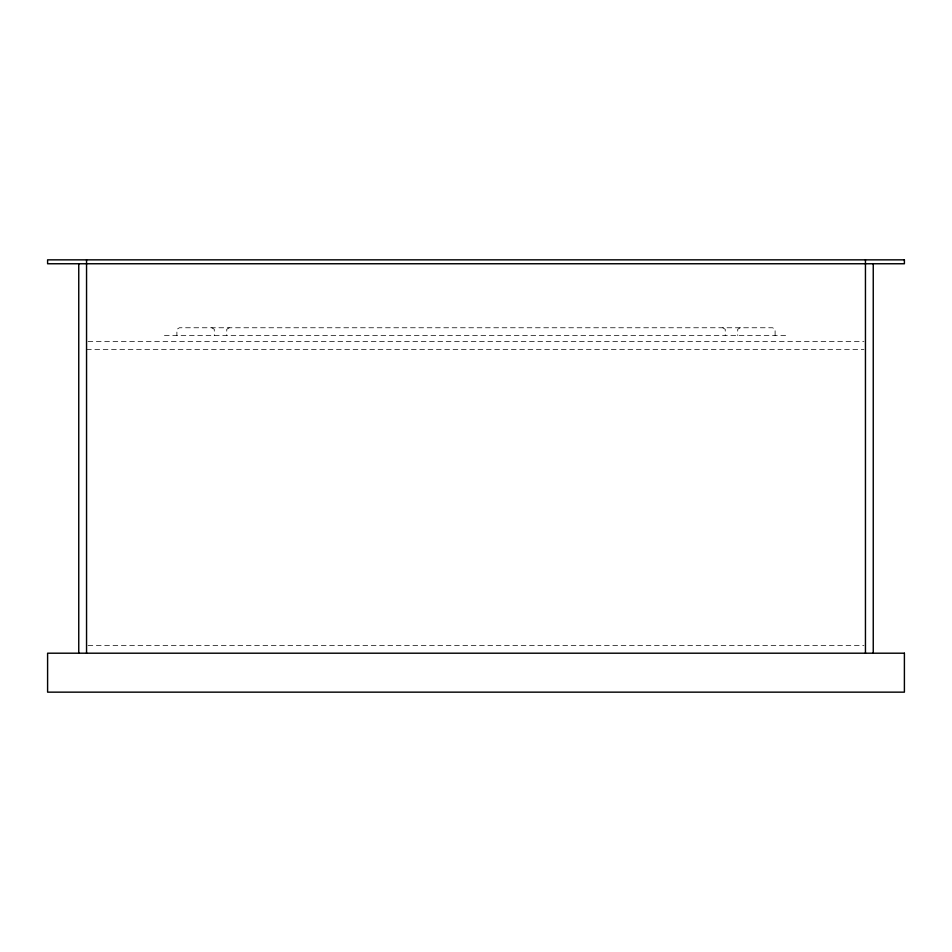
<?xml version="1.0" encoding="UTF-8"?>
<svg xmlns="http://www.w3.org/2000/svg" width="952" height="952" viewBox="0 0 952 952"><rect width="100%" height="100%" fill="white"/><g stroke="black" fill="none" stroke-linecap="round" stroke-linejoin="round"><path stroke-width="0.71" stroke-dasharray="4.76 3.57" d="M229.242 327.762L226.755 329.321L226.755 335.556M740.216 327.762L737.717 329.321L737.717 335.556M164.434 335.556L787.566 335.556M88.036 341.637L863.964 341.637M86.549 349.432L863.964 349.432M88.036 645.408L863.964 645.408M722.758 327.762L725.245 329.321L725.245 335.556M211.784 327.762L214.283 329.321L214.283 335.556M775.106 335.556L775.106 329.321L772.607 327.762L179.392 327.762L176.893 329.321L176.893 335.556"/><path stroke-width="1.43" d="M873.246 263.752L873.246 653.203M865.451 259.848L865.451 653.203M86.549 259.848L86.549 653.203M78.754 263.752L78.754 653.203M904.4 259.848L47.6 259.848L47.6 263.752L904.4 263.752L904.4 259.848M904.4 653.203L47.6 653.203L47.6 692.152L904.4 692.152L904.4 653.203"/></g></svg>
